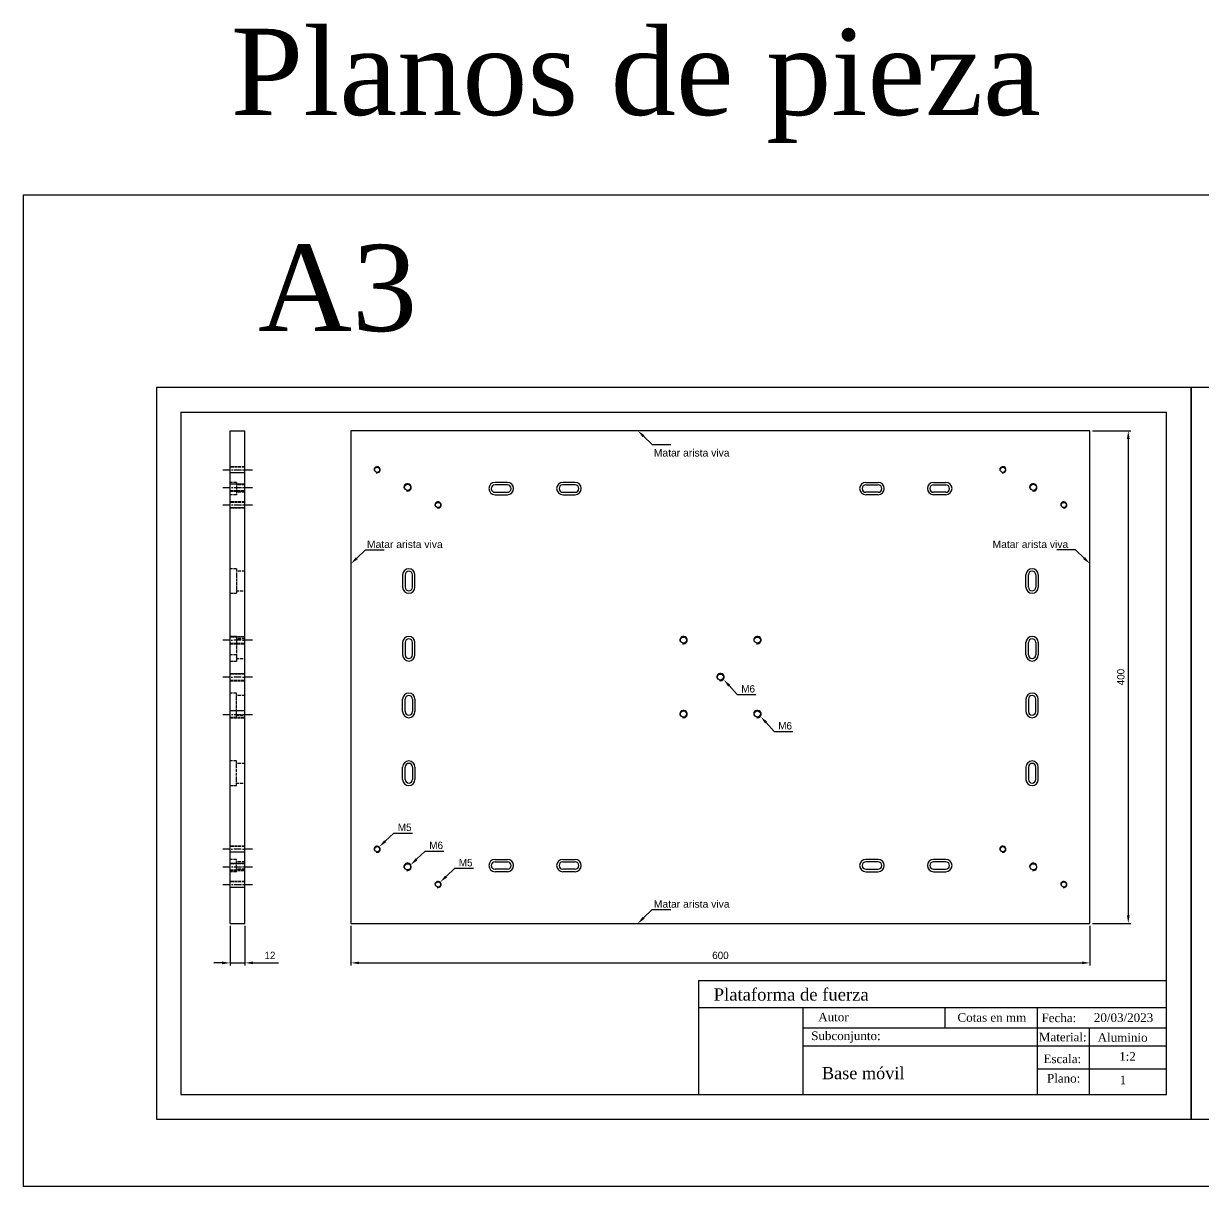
# Model space of a CAD drawing. Header units: inches. Extents: x 3024 to 8657, y 819 to 1763.
# Drawn here: x 3024 to 3982, y 819 to 1763 of the extents above; entities that cross this region are included whole.
import ezdxf
from ezdxf.enums import TextEntityAlignment as Align

# ---------------------------------------------------------------- set-up
doc = ezdxf.new("R2010")
doc.units = ezdxf.units.IN
doc.header["$MEASUREMENT"] = 0
doc.linetypes.add('ACAD_ISO02W100', pattern=[15, 12, -3])
doc.linetypes.add('ACAD_ISO10W100', pattern=[18, 12, -3, 0, -3])
for name, color, linetype in [('cotas', 1, 'Continuous'), ('ejes', 4, 'ACAD_ISO10W100'), ('finas', 3, 'ACAD_ISO02W100'), ('Pieza', 7, 'Continuous'), ('Texto', 7, 'Continuous')]:
    doc.layers.add(name, color=color, linetype=linetype)
doc.styles.add('Estilo1', font='times.ttf', dxfattribs={"height": 2.5})
doc.dimstyles.new('PFC silvia 1-2', dxfattribs={"dimtxt": 6, "dimasz": 6.604, "dimexe": 2, "dimexo": 2, "dimgap": 3.048, "dimtad": 1, "dimtxsty": 'Standard', "dimcen": 2.5, "dimclrt": 256, "dimadec": 1, "dimazin": 2, "dimtfac": 1, "dimtmove": 0, "dimatfit": 3, "dimfxl": 1, "dimtzin": 0, "dimarcsym": 0})

# ---------------------------------------------------------------- blocks, each defined once
blk = doc.blocks.new('*D10')
at = {"layer": 'cotas', "color": 0, "lineweight": -2, "transparency": 16777216}
for p, q in [((3290.04, 1030.72), (3290.04, 998.74)), ((3890.04, 1030.72), (3890.04, 998.74)), ((3296.65, 1000.74), (3883.44, 1000.74))]:
    blk.add_line(p, q, dxfattribs=at)
at = {"layer": 'cotas', "color": 0, "transparency": 16777216}
for points in [[(3296.65, 1001.84), (3296.65, 999.64), (3290.04, 1000.74)], [(3883.44, 1001.84), (3883.44, 999.64), (3890.04, 1000.74)]]:
    blk.add_solid(points, dxfattribs=at)
at = {"layer": 'Defpoints', "color": 0, "transparency": 16777216}
for p in [(3290.04, 1032.72), (3890.04, 1032.72), (3890.04, 1000.74)]:
    blk.add_point(p, dxfattribs=at)
at = {"layer": 'cotas', "transparency": 16777216, "insert": (3590.04, 1006.79), "char_height": 6, "attachment_point": 5}
blk.add_mtext('600', dxfattribs=at)
blk = doc.blocks.new('*D8')
at = {"layer": 'cotas', "color": 0, "lineweight": -2, "transparency": 16777216}
for p, q in [((3892.04, 1432.72), (3923.13, 1432.72)), ((3921.13, 1426.11), (3921.13, 1039.32)), ((3892.04, 1032.72), (3923.13, 1032.72))]:
    blk.add_line(p, q, dxfattribs=at)
at = {"layer": 'cotas', "color": 0, "transparency": 16777216}
for points in [[(3920.03, 1426.11), (3922.23, 1426.11), (3921.13, 1432.72)], [(3920.03, 1039.32), (3922.23, 1039.32), (3921.13, 1032.72)]]:
    blk.add_solid(points, dxfattribs=at)
at = {"layer": 'Defpoints', "color": 0, "transparency": 16777216}
for p in [(3890.04, 1432.72), (3890.04, 1032.72), (3921.13, 1032.72)]:
    blk.add_point(p, dxfattribs=at)
at = {"layer": 'cotas', "transparency": 16777216, "insert": (3915.08, 1232.72), "char_height": 6, "attachment_point": 5, "rotation": 90}
blk.add_mtext('400', dxfattribs=at)
blk = doc.blocks.new('*D9')
at = {"layer": 'cotas', "color": 0, "lineweight": -2, "transparency": 16777216}
for p, q in [((3192.04, 1030.72), (3192.04, 998.74)), ((3204.04, 1030.72), (3204.04, 998.74)), ((3185.44, 1000.74), (3178.84, 1000.74)), ((3192.04, 1000.74), (3204.04, 1000.74)), ((3210.65, 1000.74), (3231.35, 1000.74))]:
    blk.add_line(p, q, dxfattribs=at)
at = {"layer": 'cotas', "color": 0, "transparency": 16777216}
for points in [[(3185.44, 1001.84), (3185.44, 999.64), (3192.04, 1000.74)], [(3210.65, 1001.84), (3210.65, 999.64), (3204.04, 1000.74)]]:
    blk.add_solid(points, dxfattribs=at)
at = {"layer": 'Defpoints', "color": 0, "transparency": 16777216}
for p in [(3192.04, 1032.72), (3204.04, 1032.72), (3204.04, 1000.74)]:
    blk.add_point(p, dxfattribs=at)
at = {"layer": 'cotas', "transparency": 16777216, "insert": (3224.3, 1006.79), "char_height": 6, "attachment_point": 5}
blk.add_mtext('12', dxfattribs=at)

msp = doc.modelspace()

# ---------------------------------------------------------------- linework, layer by layer
for p, q in [((3152.119, 1447.887), (3152.119, 893.887)), ((3152.119, 1447.887), (3952.119, 1447.887)), ((3152.119, 893.887), (3572.119, 893.887))]:
    msp.add_line(p, q)
at = {"color": 7, "linetype": 'Continuous', "lineweight": 25}
for p, q in [((3192.043, 1032.716), (3192.043, 1432.716)), ((3192.043, 1432.716), (3204.043, 1432.716)), ((3204.043, 1032.716), (3204.043, 1432.716)), ((3290.045, 1432.716), (3290.045, 1032.716)), ((3890.045, 1432.716), (3290.045, 1432.716)), ((3890.045, 1032.716), (3890.045, 1432.716)), ((3417.045, 1390.716), (3407.045, 1390.716)), ((3472.045, 1390.716), (3462.045, 1390.716)), ((3708.045, 1390.716), (3718.045, 1390.716)), ((3763.045, 1390.716), (3773.045, 1390.716)), ((3417.045, 1388.716), (3407.045, 1388.716)), ((3407.045, 1382.716), (3417.045, 1382.716)), ((3407.045, 1380.716), (3417.045, 1380.716)), ((3472.045, 1388.716), (3462.045, 1388.716)), ((3462.045, 1382.716), (3472.045, 1382.716)), ((3462.045, 1380.716), (3472.045, 1380.716)), ((3708.045, 1388.716), (3718.045, 1388.716)), ((3718.045, 1382.716), (3708.045, 1382.716)), ((3718.045, 1380.716), (3708.045, 1380.716)), ((3763.045, 1388.716), (3773.045, 1388.716)), ((3773.045, 1382.716), (3763.045, 1382.716)), ((3773.045, 1380.716), (3763.045, 1380.716)), ((3332.045, 1315.716), (3332.045, 1305.716)), ((3334.045, 1315.716), (3334.045, 1305.716)), ((3340.045, 1305.716), (3340.045, 1315.716)), ((3342.045, 1305.716), (3342.045, 1315.716)), ((3838.045, 1305.716), (3838.045, 1315.716)), ((3840.045, 1305.716), (3840.045, 1315.716)), ((3846.045, 1315.716), (3846.045, 1305.716)), ((3848.045, 1315.716), (3848.045, 1305.716)), ((3332.045, 1260.716), (3332.045, 1250.716)), ((3334.045, 1260.716), (3334.045, 1250.716)), ((3340.045, 1250.716), (3340.045, 1260.716)), ((3342.045, 1250.716), (3342.045, 1260.716)), ((3838.045, 1250.716), (3838.045, 1260.716)), ((3840.045, 1250.716), (3840.045, 1260.716)), ((3846.045, 1260.716), (3846.045, 1250.716)), ((3848.045, 1260.716), (3848.045, 1250.716)), ((3332.045, 1204.716), (3332.045, 1214.716)), ((3334.045, 1204.716), (3334.045, 1214.716)), ((3340.045, 1214.716), (3340.045, 1204.716)), ((3342.045, 1214.716), (3342.045, 1204.716)), ((3838.045, 1214.716), (3838.045, 1204.716)), ((3840.045, 1214.716), (3840.045, 1204.716)), ((3846.045, 1204.716), (3846.045, 1214.716)), ((3848.045, 1204.716), (3848.045, 1214.716)), ((3332.045, 1149.716), (3332.045, 1159.716)), ((3334.045, 1149.716), (3334.045, 1159.716)), ((3340.045, 1159.716), (3340.045, 1149.716)), ((3342.045, 1159.716), (3342.045, 1149.716)), ((3838.045, 1159.716), (3838.045, 1149.716)), ((3840.045, 1159.716), (3840.045, 1149.716)), ((3846.045, 1149.716), (3846.045, 1159.716)), ((3848.045, 1149.716), (3848.045, 1159.716)), ((3407.045, 1084.716), (3417.045, 1084.716)), ((3407.045, 1082.716), (3417.045, 1082.716)), ((3462.045, 1084.716), (3472.045, 1084.716)), ((3462.045, 1082.716), (3472.045, 1082.716)), ((3718.045, 1084.716), (3708.045, 1084.716)), ((3718.045, 1082.716), (3708.045, 1082.716)), ((3773.045, 1084.716), (3763.045, 1084.716)), ((3773.045, 1082.716), (3763.045, 1082.716)), ((3417.045, 1076.716), (3407.045, 1076.716)), ((3417.045, 1074.716), (3407.045, 1074.716)), ((3472.045, 1076.716), (3462.045, 1076.716)), ((3472.045, 1074.716), (3462.045, 1074.716)), ((3708.045, 1076.716), (3718.045, 1076.716)), ((3708.045, 1074.716), (3718.045, 1074.716)), ((3763.045, 1076.716), (3773.045, 1076.716)), ((3763.045, 1074.716), (3773.045, 1074.716)), ((3192.043, 1032.716), (3204.043, 1032.716)), ((3290.045, 1032.716), (3890.045, 1032.716))]:
    msp.add_line(p, q, dxfattribs=at)
for points in [[(3132.119, 873.887), (3972.119, 873.887), (3972.119, 1467.887), (3132.119, 1467.887)], [(3972.119, 873.887), (4812.119, 873.887), (4812.119, 1467.887), (3972.119, 1467.887)]]:
    msp.add_lwpolyline(points, close=True)
for centre, radius in [((3311.295, 1401.016), 2.1), ((3819.295, 1401.016), 2.1), ((3336.045, 1386.716), 2.5), ((3844.045, 1386.716), 2.5), ((3360.795, 1372.416), 2.1), ((3868.795, 1372.416), 2.1), ((3560.045, 1262.716), 2.5), ((3620.045, 1262.716), 2.5), ((3590.045, 1232.716), 2.5), ((3560.045, 1202.716), 2.5), ((3620.045, 1202.716), 2.5), ((3311.295, 1093.016), 2.1), ((3819.295, 1093.016), 2.1), ((3336.045, 1078.716), 2.5), ((3844.045, 1078.716), 2.5), ((3360.795, 1064.416), 2.1), ((3868.795, 1064.416), 2.1)]:
    msp.add_circle(centre, radius, dxfattribs=at)
for centre, radius, start, end in [((3407.045, 1385.716), 5, 90, 270), ((3417.045, 1385.716), 5, 270, 90), ((3462.045, 1385.716), 5, 90, 270), ((3472.045, 1385.716), 5, 270, 90), ((3708.045, 1385.716), 5, 90, 270), ((3718.045, 1385.716), 5, 270, 90), ((3763.045, 1385.716), 5, 90, 270), ((3773.045, 1385.716), 5, 270, 90), ((3407.045, 1385.716), 3, 90, 270), ((3417.045, 1385.716), 3, 270, 90), ((3462.045, 1385.716), 3, 90, 270), ((3472.045, 1385.716), 3, 270, 90), ((3708.045, 1385.716), 3, 90, 270), ((3718.045, 1385.716), 3, 270, 90), ((3763.045, 1385.716), 3, 90, 270), ((3773.045, 1385.716), 3, 270, 90), ((3337.045, 1315.716), 5, 0, 180), ((3337.045, 1315.716), 3, 0, 180), ((3843.045, 1315.716), 5, 0, 180), ((3843.045, 1315.716), 3, 0, 180), ((3337.045, 1305.716), 5, 180, 0), ((3337.045, 1305.716), 3, 180, 0), ((3843.045, 1305.716), 5, 180, 0), ((3843.045, 1305.716), 3, 180, 0), ((3337.045, 1260.716), 5, 0, 180), ((3843.045, 1260.716), 5, 0, 180), ((3337.045, 1260.716), 3, 0, 180), ((3843.045, 1260.716), 3, 0, 180), ((3337.045, 1250.716), 5, 180, 0), ((3337.045, 1250.716), 3, 180, 0), ((3843.045, 1250.716), 5, 180, 0), ((3843.045, 1250.716), 3, 180, 0), ((3337.045, 1214.716), 5, 0, 180), ((3337.045, 1214.716), 3, 0, 180), ((3843.045, 1214.716), 5, 0, 180), ((3843.045, 1214.716), 3, 0, 180), ((3337.045, 1204.716), 5, 180, 0), ((3337.045, 1204.716), 3, 180, 0), ((3843.045, 1204.716), 5, 180, 0), ((3843.045, 1204.716), 3, 180, 0), ((3337.045, 1159.716), 5, 0, 180), ((3337.045, 1159.716), 3, 0, 180), ((3843.045, 1159.716), 5, 0, 180), ((3843.045, 1159.716), 3, 0, 180), ((3337.045, 1149.716), 5, 180, 0), ((3337.045, 1149.716), 3, 180, 0), ((3843.045, 1149.716), 5, 180, 0), ((3843.045, 1149.716), 3, 180, 0), ((3407.045, 1079.716), 5, 90, 270), ((3407.045, 1079.716), 3, 90, 270), ((3417.045, 1079.716), 5, 270, 90), ((3417.045, 1079.716), 3, 270, 90), ((3462.045, 1079.716), 5, 90, 270), ((3462.045, 1079.716), 3, 90, 270), ((3472.045, 1079.716), 5, 270, 90), ((3472.045, 1079.716), 3, 270, 90), ((3708.045, 1079.716), 5, 90, 270), ((3708.045, 1079.716), 3, 90, 270), ((3718.045, 1079.716), 5, 270, 90), ((3718.045, 1079.716), 3, 270, 90), ((3763.045, 1079.716), 5, 90, 270), ((3763.045, 1079.716), 3, 90, 270), ((3773.045, 1079.716), 5, 270, 90), ((3773.045, 1079.716), 3, 270, 90)]:
    msp.add_arc(centre, radius, start, end, dxfattribs=at)
at = {"layer": 'cotas'}
for p, q in [((3527.679, 1428.158), (3534.699, 1421.461)), ((3534.699, 1421.461), (3549.85, 1421.461)), ((3294.823, 1329.231), (3301.844, 1335.929)), ((3301.844, 1335.929), (3316.995, 1335.929)), ((3878.246, 1335.929), (3863.095, 1335.929)), ((3885.267, 1329.231), (3878.246, 1335.929)), ((3597.131, 1225.773), (3603.674, 1218.608)), ((3603.674, 1218.608), (3618.825, 1218.608)), ((3627.131, 1195.773), (3633.674, 1188.608)), ((3633.674, 1188.608), (3648.825, 1188.608)), ((3317.841, 1099.437), (3324.862, 1106.135)), ((3324.862, 1106.135), (3340.012, 1106.135)), ((3343.376, 1084.851), (3350.397, 1091.548)), ((3350.397, 1091.548), (3365.547, 1091.548)), ((3367.341, 1070.837), (3374.362, 1077.535)), ((3374.362, 1077.535), (3389.512, 1077.535)), ((3527.679, 1037.275), (3534.699, 1043.972)), ((3534.699, 1043.972), (3549.85, 1043.972))]:
    msp.add_line(p, q, dxfattribs=at)
at = {"layer": 'cotas', "color": 3}
msp.add_lwpolyline([(3024.338, 1624.096), (8656.952, 1624.096), (8656.952, 819.32), (3024.338, 819.32)], close=True, dxfattribs=at)
at = {"layer": 'cotas'}
for points in [[(3526.919, 1427.362), (3528.439, 1428.954), (3522.9, 1432.716)], [(3294.064, 1330.028), (3295.583, 1328.435), (3290.045, 1324.673)], [(3886.026, 1330.028), (3884.507, 1328.435), (3890.045, 1324.673)], [(3597.944, 1226.515), (3596.319, 1225.03), (3592.678, 1230.649)], [(3627.944, 1196.515), (3626.319, 1195.03), (3622.678, 1200.649)], [(3317.081, 1100.234), (3318.601, 1098.641), (3313.063, 1094.879)], [(3342.616, 1085.647), (3344.136, 1084.054), (3338.598, 1080.292)], [(3366.581, 1071.634), (3368.101, 1070.041), (3362.563, 1066.279)], [(3526.919, 1038.071), (3528.439, 1036.478), (3522.9, 1032.716)]]:
    msp.add_solid(points, dxfattribs=at)
at = {"layer": 'ejes', "ltscale": 0.5}
for p, q in [((3186.043, 1401.016), (3210.043, 1401.016)), ((3186.043, 1386.716), (3210.043, 1386.716)), ((3186.043, 1372.416), (3210.043, 1372.416)), ((3210.043, 1262.716), (3186.043, 1262.716)), ((3210.043, 1232.716), (3186.043, 1232.716)), ((3186.043, 1202.466), (3210.043, 1202.466)), ((3210.043, 1093.016), (3186.043, 1093.016)), ((3186.043, 1078.716), (3210.043, 1078.716)), ((3186.043, 1064.416), (3210.043, 1064.416))]:
    msp.add_line(p, q, dxfattribs=at)
at = {"layer": 'finas', "ltscale": 0.2}
for p, q in [((3204.043, 1403.516), (3192.043, 1403.516)), ((3204.043, 1403.516), (3192.043, 1403.516)), ((3204.043, 1403.116), (3192.043, 1403.116)), ((3192.043, 1398.916), (3204.043, 1398.916)), ((3204.043, 1398.516), (3192.043, 1398.516)), ((3204.043, 1398.516), (3192.043, 1398.516)), ((3197.043, 1390.716), (3192.043, 1390.716)), ((3192.043, 1389.716), (3204.043, 1389.716)), ((3204.043, 1389.216), (3192.043, 1389.216)), ((3197.043, 1390.716), (3197.043, 1380.716)), ((3192.043, 1384.216), (3204.043, 1384.216)), ((3192.043, 1383.716), (3204.043, 1383.716)), ((3197.043, 1380.716), (3192.043, 1380.716)), ((3204.043, 1388.716), (3197.043, 1388.716)), ((3204.043, 1382.716), (3197.043, 1382.716)), ((3204.043, 1374.916), (3192.043, 1374.916)), ((3204.043, 1374.916), (3192.043, 1374.916)), ((3204.043, 1374.516), (3192.043, 1374.516)), ((3192.043, 1370.316), (3204.043, 1370.316)), ((3204.043, 1369.916), (3192.043, 1369.916)), ((3204.043, 1369.916), (3192.043, 1369.916)), ((3197.043, 1320.716), (3192.043, 1320.716)), ((3197.043, 1320.716), (3197.043, 1315.716)), ((3204.043, 1318.716), (3197.043, 1318.716)), ((3197.043, 1315.716), (3197.043, 1305.716)), ((3197.043, 1305.716), (3197.043, 1300.716)), ((3197.043, 1302.716), (3204.043, 1302.716)), ((3192.043, 1300.716), (3197.043, 1300.716)), ((3197.043, 1265.716), (3192.043, 1265.716)), ((3192.043, 1265.716), (3204.043, 1265.716)), ((3192.043, 1265.716), (3204.043, 1265.716)), ((3204.043, 1265.216), (3192.043, 1265.216)), ((3197.043, 1265.716), (3197.043, 1260.716)), ((3192.043, 1260.216), (3204.043, 1260.216)), ((3192.043, 1259.716), (3204.043, 1259.716)), ((3192.043, 1259.716), (3204.043, 1259.716)), ((3204.043, 1263.716), (3197.043, 1263.716)), ((3197.043, 1260.716), (3197.043, 1250.716)), ((3197.043, 1250.716), (3192.043, 1250.716)), ((3192.043, 1245.716), (3197.043, 1245.716)), ((3197.043, 1250.716), (3197.043, 1245.716)), ((3197.043, 1247.716), (3204.043, 1247.716)), ((3192.043, 1235.716), (3204.043, 1235.716)), ((3204.043, 1235.216), (3192.043, 1235.216)), ((3192.043, 1230.216), (3204.043, 1230.216)), ((3192.043, 1229.716), (3204.043, 1229.716)), ((3197.043, 1219.716), (3192.043, 1219.716)), ((3197.043, 1214.716), (3197.043, 1219.716)), ((3204.043, 1217.716), (3197.043, 1217.716)), ((3197.043, 1204.716), (3197.043, 1214.716)), ((3192.043, 1205.716), (3204.043, 1205.716)), ((3192.043, 1205.716), (3204.043, 1205.716)), ((3204.043, 1205.216), (3192.043, 1205.216)), ((3192.043, 1200.216), (3204.043, 1200.216)), ((3192.043, 1199.716), (3197.043, 1199.716)), ((3192.043, 1199.716), (3204.043, 1199.716)), ((3192.043, 1199.716), (3204.043, 1199.716)), ((3197.043, 1199.716), (3197.043, 1204.716)), ((3197.043, 1201.716), (3204.043, 1201.716)), ((3197.043, 1164.716), (3192.043, 1164.716)), ((3197.043, 1159.716), (3197.043, 1164.716)), ((3204.043, 1162.716), (3197.043, 1162.716)), ((3197.043, 1149.716), (3197.043, 1159.716)), ((3197.043, 1144.716), (3197.043, 1149.716)), ((3192.043, 1144.716), (3197.043, 1144.716)), ((3197.043, 1146.716), (3204.043, 1146.716)), ((3204.043, 1095.516), (3192.043, 1095.516)), ((3204.043, 1095.516), (3192.043, 1095.516)), ((3204.043, 1095.116), (3192.043, 1095.116)), ((3192.043, 1090.916), (3204.043, 1090.916)), ((3204.043, 1090.516), (3192.043, 1090.516)), ((3204.043, 1090.516), (3192.043, 1090.516)), ((3197.043, 1084.716), (3192.043, 1084.716)), ((3197.043, 1074.716), (3197.043, 1084.716)), ((3204.043, 1082.716), (3197.043, 1082.716)), ((3192.043, 1081.716), (3204.043, 1081.716)), ((3204.043, 1081.216), (3192.043, 1081.216)), ((3192.043, 1076.216), (3204.043, 1076.216)), ((3192.043, 1075.716), (3204.043, 1075.716)), ((3197.043, 1074.716), (3192.043, 1074.716)), ((3204.043, 1076.716), (3197.043, 1076.716)), ((3204.043, 1066.916), (3192.043, 1066.916)), ((3204.043, 1066.916), (3192.043, 1066.916)), ((3204.043, 1066.516), (3192.043, 1066.516)), ((3192.043, 1062.316), (3204.043, 1062.316)), ((3204.043, 1061.916), (3192.043, 1061.916)), ((3204.043, 1061.916), (3192.043, 1061.916))]:
    msp.add_line(p, q, dxfattribs=at)
at = {"layer": 'finas', "linetype": 'Continuous', "ltscale": 0.2}
for centre, radius in [((3311.295, 1401.016), 2.5), ((3819.295, 1401.016), 2.5), ((3336.045, 1386.716), 3), ((3844.045, 1386.716), 3), ((3360.795, 1372.416), 2.5), ((3868.795, 1372.416), 2.5), ((3560.045, 1262.716), 3), ((3620.045, 1262.716), 3), ((3590.045, 1232.716), 3), ((3560.045, 1202.716), 3), ((3620.045, 1202.716), 3), ((3311.295, 1093.016), 2.5), ((3819.295, 1093.016), 2.5), ((3336.045, 1078.716), 3), ((3844.045, 1078.716), 3), ((3360.795, 1064.416), 2.5), ((3868.795, 1064.416), 2.5)]:
    msp.add_arc(centre, radius, 255, 195, dxfattribs=at)
at = {"layer": 'Pieza'}
for p, q in [((3952.119, 893.887), (3952.119, 1447.887)), ((3952.119, 893.887), (3952.119, 943.887)), ((3572.119, 893.887), (3952.119, 893.887)), ((3722.119, 893.887), (3952.119, 893.887))]:
    msp.add_line(p, q, dxfattribs=at)
at = {"layer": 'Texto'}
for p, q in [((3572.119, 986.374), (3952.119, 986.374)), ((3572.119, 986.374), (3572.119, 893.887)), ((3572.119, 964.466), (3952.119, 964.466)), ((3657.141, 893.887), (3657.141, 964.466)), ((3772.119, 964.466), (3772.119, 947.916)), ((3847.069, 964.466), (3847.069, 947.916)), ((3657.141, 947.916), (3952.119, 947.916)), ((3847.069, 947.916), (3847.069, 893.887)), ((3889.507, 947.916), (3889.507, 893.887)), ((3657.141, 933.287), (3952.119, 933.287)), ((3847.069, 914.723), (3952.119, 914.723))]:
    msp.add_line(p, q, dxfattribs=at)

# ---------------------------------------------------------------- texts
at = {"layer": 'cotas', "char_height": 6, "attachment_point": 5}
for s, insert in [('{\\fArial|b0|i0|c0|p34;Matar arista viva}', (3566.694, 1414.723)), ('{\\fArial|b0|i0|c0|p34;Matar arista viva}', (3333.839, 1340.477)), ('{\\fArial|b0|i0|c0|p34;Matar arista viva}', (3841.653, 1340.477)), ('M6', (3612.551, 1223.156)), ('M6', (3642.551, 1193.156)), ('M5', (3333.738, 1110.683)), ('M6', (3359.273, 1096.096)), ('M5', (3383.238, 1082.083)), ('{\\fArial|b0|i0|c0|p34;Matar arista viva}', (3566.694, 1048.52))]:
    msp.add_mtext(s, dxfattribs=dict(at, insert=insert))
at = {"layer": 'Texto', "color": 6, "style": 'Estilo1'}
for s, p in [('Planos de pieza', (3192.557, 1688.973)), ('A3', (3214.633, 1513.646))]:
    msp.add_text(s, height=70, dxfattribs=at).set_placement(p)
at = {"layer": 'Texto', "style": 'Estilo1'}
for s, height, p in [('Plataforma de fuerza', 10, (3584.587, 970.1)), ('Autor', 7, (3669.457, 953.305)), ('Cotas en mm', 7, (3782.478, 952.937)), ('Fecha:', 7, (3850.668, 952.652)), ('20/03/2023', 7, (3893.206, 952.802)), ('Subconjunto:', 7, (3663.71, 938.078)), ('Aluminio', 7, (3896.276, 936.702)), ('1:2', 7, (3913.748, 921.321)), ('Base móvil', 9.8, (3672.427, 906.36)), ('1', 7, (3914.205, 902.25))]:
    msp.add_text(s, height=height, dxfattribs=at).set_placement(p)
for s, p in [('Material:', (3867.924, 940.54)), ('Escala:', (3867.568, 922.871)), ('Plano:', (3868.645, 907.066))]:
    msp.add_text(s, height=7, dxfattribs=at).set_placement(p, align=Align.MIDDLE_CENTER)

# ---------------------------------------------------------------- dimensions: what is measured, and where the dimension line sits
at = {"layer": 'cotas'}
dim = msp.add_linear_dim(base=(3921.131, 1032.716), p1=(3890.045, 1432.716), p2=(3890.045, 1032.716), angle=90, dimstyle='PFC silvia 1-2', dxfattribs=at)
dim.commit()
dim.dimension.update_dxf_attribs({"geometry": '*D8', "text_midpoint": (3915.083, 1232.716)})
for base, p1, p2, picture, middle in [((3204.043, 1000.74), (3192.043, 1032.716), (3204.043, 1032.716), '*D9', (3224.299, 1006.788)), ((3890.045, 1000.74), (3290.045, 1032.716), (3890.045, 1032.716), '*D10', (3590.045, 1006.788))]:
    dim = msp.add_linear_dim(base=base, p1=p1, p2=p2, dimstyle='PFC silvia 1-2', dxfattribs=at)
    dim.commit()
    dim.dimension.update_dxf_attribs({"geometry": picture, "text_midpoint": middle})

doc.saveas('drawing.dxf')
